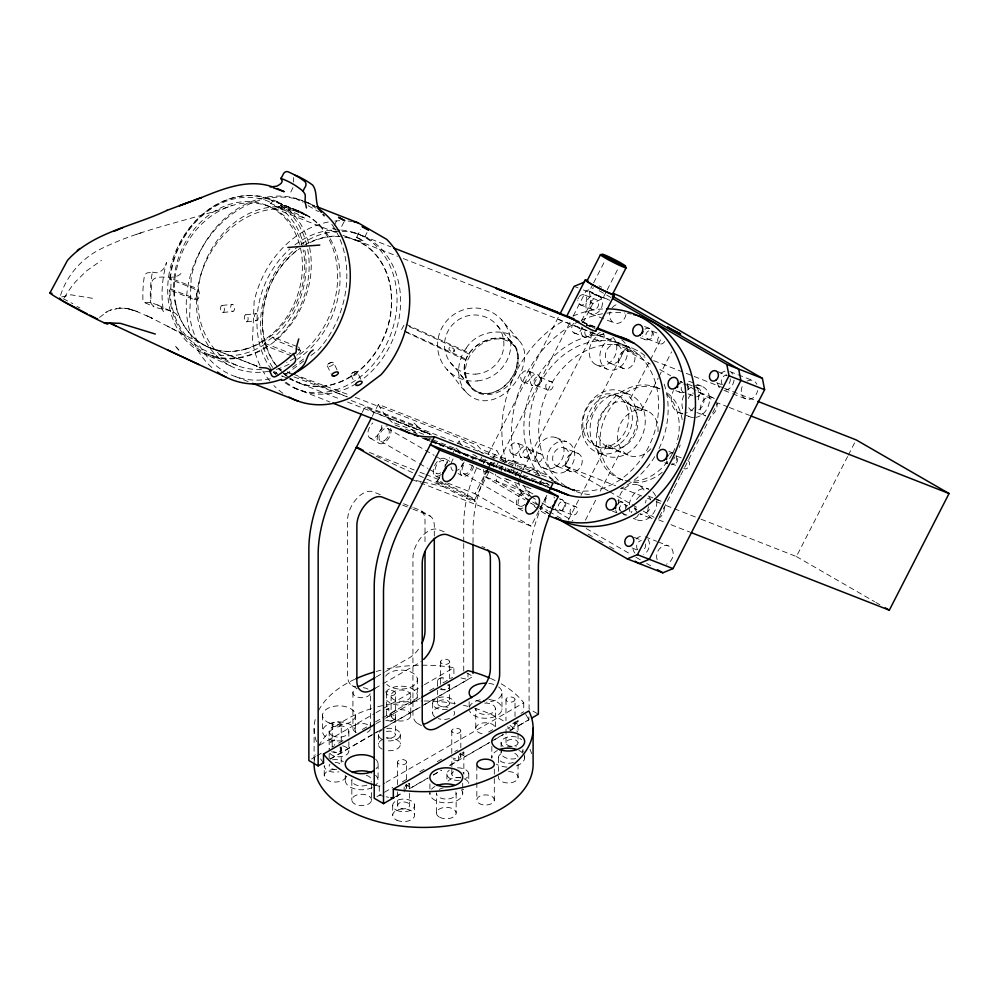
<?xml version="1.0" encoding="UTF-8"?>
<svg xmlns="http://www.w3.org/2000/svg" width="999" height="999" viewBox="0 0 999 999"><rect width="100%" height="100%" fill="white"/><g stroke="black" fill="none" stroke-linecap="round" stroke-linejoin="round"><path stroke-width="0.75" stroke-dasharray="5 3.75" d="M329.171 758.703L329.183 750.062M437.574 703.308L437.587 690.346M397.614 805.419L397.652 791.845M451.823 774.125L451.835 768.094M451.835 766.583L451.86 757.529M506.018 742.831L506.068 726.236M293.406 177.535L293.569 182.055M170.779 289.048L171.216 278.396L169.705 279.146L194.018 288.674C197.29 290.597 198.164 299.026 193.581 299.325L169.268 289.797L170.779 289.048L196.279 299.038A5.47 2.935 83.9 0 0 199.475 294.867A5.47 2.935 83.9 0 0 196.728 288.374L171.216 278.396M628.184 455.119L618.381 451.261L609.265 445.279L606.805 444.842L610.227 448.076L620.441 451.848L599.475 492.732M627.31 403.097A24.088 19.593 -68.6 0 1 628.259 443.294A24.088 19.593 -68.6 0 1 597.414 429.083A24.088 19.593 -68.6 0 1 627.31 403.097L639.098 410.139L641.558 410.577L638.136 407.355L627.934 403.571L649.6 361.313M514.672 346.178C494.118 325.012 456.531 354.495 467.407 380.494C474.825 403.446 506.043 395.517 513.898 377.11A16.259 6.394 -61.1 0 0 516.233 372.527C534.24 311.451 437.912 341.446 471.428 387.637M292.957 187.575L289.785 194.156M60.552 295.329C66.883 275.499 81.369 258.866 99.875 249.425C141.608 228.446 188.436 221.029 232.23 205.532M482.255 453.196C480.581 452.122 453.671 432.667 460.689 444.343M515.047 371.603C518.831 363.211 519.68 352.397 513.573 344.88M452.822 453.084L456.043 446.765M582.954 322.864L592.857 303.496L602.921 298.202L606.455 291.321M606.805 444.842L581.006 495.317M641.558 410.577L658.254 377.922M658.94 376.561L671.578 351.873M270.442 203.384L273.089 200.999L297.402 210.527C300.512 211.825 310.289 214.997 303.684 217.844L278.184 207.854L270.442 203.384L296.84 213.749L304.658 218.132M278.184 207.854L280.831 205.469L306.169 215.21M334.278 225.374L337.025 220.03M343.981 221.953L339.185 231.318L335.077 231.581L332.917 228.122L335.639 229.758M367.02 232.58L362.912 240.609L358.803 240.871L356.643 237.337L360.751 229.32M362.187 412.45L364.997 406.943L483.641 453.396M372.227 416.346L378.359 404.383L496.99 450.836A83.342 67.782 -68.6 0 0 504.507 462.287M437.562 481.031L441.071 474.175M445.279 465.946L449.488 457.717M457.817 443.306L459.003 440.996M483.279 463.873L485.414 459.715M488.249 454.158L559.24 315.472M447.527 483.004L475.012 493.768L488.336 467.744M489.035 466.383L491.133 462.275A109.503 63.224 -60 0 0 487.812 469.105M492.932 458.766L496.99 450.836M472.802 454.557C478.059 455.606 490.084 470.966 493.244 461.526M474.6 499.9L488.636 472.477M495.854 467.132L570.404 321.503M573.239 315.959L586.013 290.996L593.643 287.849M581.63 320.654L590.921 302.51L589.385 291.159L592.907 284.265M593.618 282.892L604.907 260.839M607.155 289.935L618.443 267.894M519.58 476.423L522.415 470.879M523.126 469.48L593.418 332.192M421.378 481.693L412.437 479.682L531.068 526.136L547.202 494.642A109.503 63.224 -60 0 0 529.083 562.574L529.083 708.853L538.374 714.223M608.154 490.846L565.059 465.959L624.787 349.288L645.029 357.217M568.344 520.042L580.307 496.69M650.299 359.94L662.262 336.576M585.402 520.217L596.653 498.239M673.626 489.048L657.979 519.605L665.209 522.44M674.337 487.662L680.019 476.548M680.731 475.162L699.937 437.662M700.649 436.263L717.707 402.934L727.834 406.893M700.973 519.18L796.403 556.543L847.602 456.543M848.313 455.144L854.707 442.644M401.536 329.583L404.782 323.738M64.261 297.914L67.707 292.232A59.903 34.59 -60 0 1 75.387 281.943L86.376 271.004L101.473 260.364M512.974 375.649C508.091 383.903 500.324 390.909 490.821 393.131C470.816 397.827 461.913 372.964 450.174 362.35M466.246 348.176C481.868 322.19 532.991 327.585 523.563 364.385C520.841 376.361 513.474 387.175 503.496 394.305C496.915 398.913 488.698 401.773 480.619 400.449C464.46 397.54 457.942 379.545 446.978 369.468M429.695 690.596L437.599 686.026L437.599 680.669L440.347 678.383L443.094 677.497L443.094 682.854L452.547 677.397M404.145 791.895L404.145 786.525L404.957 785.726M450.449 765.159L458.341 760.601L458.341 755.232L459.165 754.432M509.915 730.831L512.549 729.307L512.549 723.938L513.374 723.139M99.475 317.407L108.466 310.889L119.793 308.017L115.847 308.491M303.484 359.066L292.12 367.719M337.075 369.917L333.766 363.049A3.546 1.648 -25.8 0 1 329.171 366.521A3.546 1.648 -25.8 0 1 328.584 363.661L331.843 362.3M360.801 379.208L357.492 372.34A3.546 1.648 -25.8 0 1 352.897 375.811A3.546 1.648 -25.8 0 1 352.31 372.952L355.569 371.591M298.551 354.021L300.537 351.423L299.3 348.064M291.421 355.819L267.108 346.291L264.673 343.256L272.864 337.075L296.953 346.503M303.708 361.026L288.024 372.877A94.181 76.598 -68.6 0 1 282.218 375.337M310.951 355.544L318.194 350.075A94.181 76.598 -68.6 0 0 331.543 223.876M405.656 785.114L406.893 784.24M459.865 753.82L461.101 752.946M514.073 722.527L518.044 720.766L518.069 742.831A6.019 3.472 0 0 1 509.04 745.841A6.019 3.472 0 0 1 509.04 739.822A6.019 3.472 0 0 1 518.069 742.831M105.37 312.6L106.831 311.738M376.336 676.872L384.303 672.265M385.626 671.503L409.528 657.704A21.903 12.65 -60 0 0 420.479 646.153M375.012 688.361L381.643 684.527M382.979 683.766L418.818 663.074A21.903 12.65 -60 0 0 421.241 661.45M319.717 745.142L374.737 713.386M376.074 712.612L423.039 685.489M424.375 684.715L453.896 667.682L453.896 676.623M311.551 758.978L315.597 756.643M316.945 755.868L322.427 752.522M338.636 743.169L343.906 740.122M362.325 729.482L370.229 724.924M375.487 721.89L382.08 718.081M382.929 717.769L420.629 696.003M376.161 723.638L384.265 718.968M385.614 718.181L420.729 697.914M330.269 758.903L372.015 734.802M373.364 734.015L381.443 729.357M382.792 728.583L420.504 706.805M421.853 706.031L473.026 676.485L465.059 671.89M330.257 759.09L374.812 733.366M376.161 732.579L384.265 727.909M385.614 727.122L423.426 705.294M424.775 704.52L467.982 679.57L467.982 673.613M375.262 785.164A109.503 63.224 0 0 0 379.258 786.238L384.652 783.116M386.001 782.342L523.738 702.821A109.503 63.224 0 0 0 499.75 682.991M376.91 796.715L392.757 787.387M402.21 781.93L407.604 778.808M419.767 771.79L425.162 768.668M437.312 761.65L442.719 758.541M454.87 751.523L457.704 750.062M488.623 732.03L492.682 729.695M521.041 713.323L523.738 711.763M395.629 796.628L402.36 792.744M409.091 788.86L427.947 777.971M433.329 774.862L441.421 770.192M449.5 765.534L489.897 742.207M491.246 741.433L503.359 734.427M510.089 730.544L528.946 719.655M396.041 796.578L402.797 792.669M405.819 785.189A6.019 3.472 0 0 1 409.64 788.723L428.072 778.084M433.341 775.037L441.233 770.479M488.861 742.981L463.848 757.429L463.861 774.125M494.118 739.947L503.334 734.627M528.858 716.907L528.858 719.892L518.044 726.136A6.019 3.472 0 0 0 514.223 722.602M296.753 355.095L297.702 354.595M180.944 273.601C172.952 281.618 158.204 272.852 152.285 280.519A116.071 94.655 -65 0 0 150.949 303.246C156.356 312.013 172.253 306.568 178.409 316.683M627.934 403.571L629.133 403.783M620.441 451.848L619.23 451.648M386.138 709.677L388.886 708.791L388.886 714.148A6.019 3.472 0 0 1 395.192 718.543A6.019 3.472 0 0 1 385.864 720.429M110.165 310.14L111.95 309.49M436.088 481.406L437.712 480.831M136.301 234.39L144.455 231.805M462.325 752.397L463.848 752.06L463.848 757.429A6.019 3.472 0 0 0 460.027 753.895M408.129 783.691L409.64 783.353L409.64 788.723M334.69 740.084L329.183 743.256A6.019 3.472 0 0 1 334.69 740.084L334.69 745.441M222.115 305.444L232.23 304.358M222.839 312.512A3.546 1.898 83.9 0 0 223.938 307.068A3.546 1.898 83.9 0 0 220.654 307.355A3.546 1.898 83.9 0 0 222.839 312.512L232.954 311.413A3.546 1.898 83.9 0 0 234.053 305.981A3.546 1.898 83.9 0 0 230.769 306.268A3.546 1.898 83.9 0 0 232.954 311.413M245.841 314.735L255.956 313.649M246.566 321.803A3.546 1.898 83.9 0 0 247.665 316.358A3.546 1.898 83.9 0 0 244.393 316.646A3.546 1.898 83.9 0 0 246.566 321.803L256.681 320.704A3.546 1.898 83.9 0 0 257.779 315.272A3.546 1.898 83.9 0 0 254.495 315.559A3.546 1.898 83.9 0 0 256.681 320.704M194.156 299.45L197.053 299.151M61.751 296.928L71.004 294.817L93.744 298.514M580.032 328.509L578.146 327.51L579.22 328.159M449.962 347.402C446.166 348.963 453.509 354.195 454.757 351.036C453.983 347.602 450.249 346.566 449.1 349.375M120.692 308.017L119.143 308.092L127.472 308.604L123.551 308.117M152.385 272.165L156.781 272.814L159.628 272.04A17.52 14.286 -65 0 0 163.911 268.456L166.583 262.575C162.025 278.621 160.639 295.679 163.661 312.15L161.601 307.767A17.52 14.286 -65 0 0 157.68 305.007L150.599 302.51A17.52 14.286 -65 0 0 146.666 302.772A4.258 3.472 -65 0 1 142.907 299.5A116.071 94.643 -65.1 0 1 144.243 276.785A4.258 3.472 -65.1 0 1 148.426 272.702A17.52 14.286 -65 0 0 152.385 272.165A107.318 87.512 -65 0 0 150.599 302.51M332.917 228.047L335.639 229.183M356.643 237.337L362.912 240.609L356.643 237.412M589.385 291.159L602.921 298.202L589.385 291.321M454.582 350.025L453.484 350.761L453.583 351.96M422.864 482.03L443.731 486.725L416.958 474.65M132.942 310.102L126.861 308.466L137.787 311.788L133.379 310.19L135.352 310.914M280.544 370.666L278.659 368.731L281.543 369.792M287.325 371.928L291.658 373.539M293.094 374.076L349.438 395.042M282.43 372.602L288.187 374.75M293.956 376.91L347.24 396.853L295.804 375.761M207.842 346.94L257.205 366.246L212.712 348.826M208.566 354.345L239.785 366.508M598.214 295.542A9.853 8.017 -68.6 0 1 598.364 312.038A9.853 8.017 -68.6 0 1 585.864 305.956A9.853 8.017 -68.6 0 1 598.214 295.542L609.64 300.012M574.15 286.351L578.109 287.899M583.379 289.96L609.74 300.287M584.727 295.08L596.59 299.725A5.382 4.383 -68.6 0 1 596.216 308.803A5.382 4.383 -68.6 0 1 589.622 304.995A5.382 4.383 -68.6 0 1 596.59 299.725M644.542 326.548L649.962 328.671M651.648 330.931A4.533 3.684 -68.6 0 1 651.336 338.561A4.533 3.684 -68.6 0 1 645.791 335.352A4.533 3.684 -68.6 0 1 651.648 330.931L659.565 334.028M579.832 304.645L591.695 309.29M590.946 313.823L613.811 322.777M270.342 378.771A94.181 76.598 -68.6 0 1 189.648 316.109L191.259 276.785A94.181 76.598 -68.6 0 1 295.192 198.189L315.222 206.031M647.539 338.973L659.402 343.619M729.857 371.541L752.709 380.482M640.421 337.774L644.48 339.36M717.682 371.603L726.91 375.212M354.932 232.854L390.871 246.853M582.355 321.84L595.416 326.948M581.53 321.815L596.041 327.497M586.276 324.563L594.979 327.959M586.238 324.85L588.948 325.911M356.106 240.085L397.54 256.306M403.259 258.554L632.529 348.314M265.796 205.057L337.287 233.092M716.745 382.704L723.338 385.289M617.744 345.142A9.853 8.017 -68.6 0 1 617.894 361.638A9.853 8.017 -68.6 0 1 605.394 355.557A9.853 8.017 -68.6 0 1 617.744 345.142L630.794 350.249A9.853 8.017 -68.6 0 1 630.943 366.745A9.853 8.017 -68.6 0 1 618.443 360.664A9.853 8.017 -68.6 0 1 630.794 350.249M653.708 360.614L692.744 375.899M694.193 376.461L723.114 387.787M724.55 388.349L756.368 400.811M586.525 336.213L598.389 340.859M724.013 390.384L731.156 393.181M732.592 393.743L745.441 398.776A9.853 8.017 -68.6 0 0 757.592 390.584M573.988 332.892L583.478 336.613A6.019 4.895 -68.6 0 0 591.033 332.255M701.598 386.151L690.921 381.968A16.421 13.362 -68.6 0 0 688.586 381.381M692.282 385.876L687.012 383.803A4.533 3.684 -68.6 0 1 688.149 389.672M693.593 386.388L698.875 388.449M699.824 392.532L712.874 397.639M729.282 407.467L749.525 415.384M610.476 363.424L623.526 368.531M688.161 393.906L694.755 396.491M675.774 390.659L679.844 392.245M656.455 387.437L660.014 388.836A49.276 40.085 -68.6 0 0 604.395 419.018A49.276 40.085 -68.6 0 0 622.752 480.069L619.193 478.671M596.066 364.797L606.743 368.981M696.902 412.525L705.606 415.921A9.853 8.017 -68.6 0 1 701.835 402.585A9.853 8.017 -68.6 0 1 714.422 398.688M678.146 412.187L688.823 416.371M621.99 391.583A32.855 26.723 -68.6 0 1 624.3 446.203A32.855 26.723 -68.6 0 1 581.768 427.934A32.855 26.723 -68.6 0 1 621.99 391.583L630.294 394.83A32.855 26.723 -68.6 0 1 632.604 449.45A32.855 26.723 -68.6 0 1 590.072 431.181A32.855 26.723 -68.6 0 1 630.294 394.83M614.685 394.63L618.244 396.029M528.533 371.178A6.019 4.895 -68.6 0 1 528.109 381.331A6.019 4.895 -68.6 0 1 520.729 377.073A6.019 4.895 -68.6 0 1 528.533 371.178L538.024 374.887A6.019 4.895 -68.6 0 1 537.599 385.04A6.019 4.895 -68.6 0 1 530.219 380.781A6.019 4.895 -68.6 0 1 538.024 374.887M539.71 377.147A4.533 3.684 -68.6 0 1 539.398 384.777A4.533 3.684 -68.6 0 1 533.853 381.581A4.533 3.684 -68.6 0 1 539.71 377.147L551.573 381.793A4.533 3.684 -68.6 0 1 551.261 389.423A4.533 3.684 -68.6 0 1 545.716 386.226A4.533 3.684 -68.6 0 1 551.573 381.793M535.601 385.189L547.464 389.835M523.051 381.868L532.542 385.589M668.88 451.448L672.951 453.047M681.268 457.892L675.998 455.831A4.533 3.684 -68.6 0 1 677.135 461.7A4.533 3.684 -68.6 0 1 671.877 463.873L677.147 465.934M664.76 462.674L667.469 463.736M595.441 445.854L599 447.252M598.326 452.847L606.63 456.093M556.081 437.637L566.758 441.82M564.984 448.201A9.853 8.017 -68.6 0 1 565.134 464.697A9.853 8.017 -68.6 0 1 552.634 458.628A9.853 8.017 -68.6 0 1 564.984 448.201L578.034 453.321A9.853 8.017 -68.6 0 1 578.184 469.805A9.853 8.017 -68.6 0 1 565.684 463.736A9.853 8.017 -68.6 0 1 578.034 453.321M272.864 337.075L275.287 340.11L300.437 350.324M638.161 485.027L648.838 489.21A16.421 13.362 -68.6 0 0 629.195 506.293M264.673 343.256L290.185 353.246A5.47 2.547 -25.8 0 0 291.096 353.446M517.519 443.206A6.019 4.895 -68.6 0 1 517.095 453.359A6.019 4.895 -68.6 0 1 509.715 449.088A6.019 4.895 -68.6 0 1 517.519 443.206L527.01 446.915A6.019 4.895 -68.6 0 1 526.585 457.067A6.019 4.895 -68.6 0 1 519.205 452.809A6.019 4.895 -68.6 0 1 527.01 446.915M528.696 449.175A4.533 3.684 -68.6 0 1 528.384 456.805A4.533 3.684 -68.6 0 1 522.839 453.608A4.533 3.684 -68.6 0 1 528.696 449.175L540.559 453.821A4.533 3.684 -68.6 0 1 540.247 461.451A4.533 3.684 -68.6 0 1 534.702 458.254A4.533 3.684 -68.6 0 1 540.559 453.821M652.859 497.864L647.065 495.591A9.853 8.017 -68.6 0 1 650.749 499.95M654.308 498.439L660.114 500.699M565.059 465.959L615.671 485.776M621.453 488.036L641.695 495.966M647.477 498.239L650.374 499.363M656.156 501.635L660.489 503.334M666.271 505.594L699.525 518.618M557.717 466.496L570.766 471.603M524.587 457.217L536.451 461.863M512.037 453.896L521.528 457.617M543.306 467.869L553.983 472.052M135.777 311.064L152.41 318.356L145.891 315.247L148.264 316.383M355.244 397.315L477.097 445.03L480.706 449.1L547.44 475.237L560.089 484.865L574.875 490.147L554.557 482.205M617.944 500.437L623.376 502.559M513.598 460.839L536.463 469.78M625.062 504.807L627.697 505.844M634.29 508.429L636.925 509.453A4.533 3.684 -68.6 0 0 631.243 512.737M670.991 524.7L689.797 532.067M351.161 400.499L417.894 426.635A76.985 62.612 -68.6 0 0 431.356 434.865M484.627 452.759L551.361 478.896M490.309 456.543L497.564 459.39M500.112 460.377L513.523 465.634M519.33 467.907L529.482 471.89M535.277 474.163L542.532 476.998M551.236 480.407L555.594 482.105M430.906 434.303L374.3 412.312L364.997 406.943M554.283 482.592L560.089 484.865M300.337 383.554L340.334 399.225M347.477 402.023L429.907 434.303M553.808 482.654L576.76 491.795M378.359 404.383A83.342 67.782 -68.6 0 0 387.624 417.869L429.582 434.303M387.624 417.869L391.346 421.678L424.625 434.715M622.265 513.374L628.858 515.946M482.492 459.09L549.225 485.214L545.029 481.555M399.687 426.798L395.354 425.099L391.346 421.678M405.482 429.071L417.045 433.603M428.621 438.136L431.518 439.26M432.967 439.835L454.67 448.326M633.391 518.394L636.063 519.43M612.474 511.126L616.545 512.724M425.649 438.311L429.995 440.01M431.443 440.584L547.914 486.151M424.5 438.086L433.179 441.483M434.627 442.058L537.35 482.28M422.914 438.074L473.002 457.804M491.72 465.034L548.301 487.212M293.993 387.837L329.87 401.96M422.714 438.324L548.926 487.737M559.652 498.738L562.362 499.8M506.331 479.12L529.195 488.061M564.048 502.06A4.533 3.684 -68.6 0 1 563.736 509.69A4.533 3.684 -68.6 0 1 558.191 506.481A4.533 3.684 -68.6 0 1 564.048 502.06L575.911 506.705A4.533 3.684 -68.6 0 1 575.599 514.335A4.533 3.684 -68.6 0 1 570.054 511.126A4.533 3.684 -68.6 0 1 575.911 506.705M645.242 536.838L656.668 541.308M658.091 541.87L668.094 545.779M235.389 376.573L249.688 382.167M483.404 469.518L484.777 476.61L520.379 490.546L529.782 495.979M634.39 537.412L642.295 540.509M559.939 510.089L571.803 514.735M547.39 506.78L550.099 507.842M551.46 508.366L556.88 510.489M632.13 548.001L637.399 550.062M369.393 452.41L414.248 469.98M420.03 472.24L424.375 473.938M425.824 474.513L440.284 480.169M380.282 494.63L373.014 491.795A21.903 12.65 -60 0 0 356.518 498.813A21.903 12.65 -60 0 0 347.577 520.179L347.577 675.586A21.903 12.65 -60 0 0 356.031 686.638M403.509 503.733L412.225 507.142M413.673 507.704L419.48 509.989A21.903 12.65 -60 0 1 425.012 520.491L425.012 545.367M402.634 505.119L411.351 508.528M412.799 509.09L428.771 515.347A21.903 12.65 -60 0 1 434.303 525.849L434.303 536.738M444.18 531.793L438.374 529.52A21.903 12.65 -60 0 0 421.878 536.538A21.903 12.65 -60 0 0 412.937 557.917L412.937 713.323A21.903 12.65 -60 0 0 419.318 724.1M481.93 546.578L484.84 547.714M268.182 198.951L300.649 211.726M342.969 235.314L357.18 240.896M252.335 364.36L258.017 366.596M273.651 372.739L276.486 373.863M282.18 376.086L287.862 378.321M289.285 378.883L299.225 382.792M490.172 464.722L496.703 467.295M636.8 406.78L647.477 410.989M608.016 447.227L611.563 448.638M507.217 470.267L548.613 487.062M278.659 368.731L281.518 369.905M287.237 372.24L290.085 373.414M582.654 321.965L594.542 328.359M376.099 456.218L415.547 474.013M406.193 324.375L469.717 353.171M409.153 326.573L470.591 354.707M404.37 330.881L466.645 359.428M274.038 371.503L276.723 372.752M201.96 352.672L230.607 365.996M277.01 201.686L305.919 215.135M307.492 202.535L310.314 203.858M406.031 332.18L467.569 361.026M157.68 305.007L170.966 311.238M145.08 302.722L153.946 306.868M207.005 346.553L149.962 317.195M579.158 327.947L580.057 328.484M304.658 201.211L316.059 208.167M184.378 335.177L167.457 326.136L170.292 327.66M625.436 345.679L630.057 348.189L558.703 319.543M463.224 453.733L470.704 458.029M528.571 491.471L536.063 495.754M445.529 458.953L453.009 463.236M458.091 473.464L461.838 475.611M518.456 508.341L523.439 511.201M370.055 438.086L378.783 443.094M435.402 475.824L441.645 479.395M599.113 290.684L611.213 297.677M624.787 349.288L650.374 364.061M659.802 369.505L670.579 375.724M680.007 381.168L682.692 382.717M684.04 383.491L713.673 400.599M295.217 198.202L303.009 202.697M308.192 205.694L318.581 211.688M796.403 556.543L874.512 601.648M875.861 602.422L879.894 604.757M609.502 491.62L637.787 507.942M643.169 511.051L653.945 517.282M489.173 471.678L526.548 493.256M531.131 496.753L536.5 499.862M541.883 502.972L572.789 520.816M586.238 528.571L630.594 554.183M635.963 557.292L641.346 560.389M646.728 563.498L650.749 565.821M536.975 504.545L496.64 481.256L495.267 474.163M538.311 505.319L547.727 510.751M549.063 511.525L555.794 515.409M557.13 516.183L561.163 518.506M588.049 534.028L593.418 537.137M598.801 540.234L604.183 543.344M609.552 546.441L614.934 549.55M484.777 476.61L525.112 499.9M530.481 502.997L535.864 506.106M537.2 506.88L547.952 513.086M387.437 428.371L434.153 455.344M435.489 456.118L443.494 460.739M463.861 473.813L519.93 506.181M475.012 493.768L531.068 526.136M380.819 441.296L418.194 462.874M419.53 463.648L427.535 468.269M428.871 469.043L436.875 473.663M421.091 510.864L430.382 516.233M352.11 685.614L356.094 687.911M417.47 723.351L421.453 725.649M461.588 445.104L462.637 445.904M413.986 422.989L417.894 426.635M470.029 385.964C482.105 401.323 505.182 390.934 512.674 376.161A16.571 6.706 -61.1 0 0 515.284 371.066C532.692 310.701 438.436 343.156 471.141 387.262M178.833 350.05L174.95 345.567A96.466 78.646 -65.1 0 0 178.833 350.037M518.843 340.259L501.448 319.68M497.027 325.262L513.973 345.367M460.402 374.475L469.53 385.314M507.255 337.387L512.712 343.893M466.558 392.707C458.653 383.928 456.843 370.916 460.352 359.865A34.615 29.808 -55.9 0 1 466.208 348.151M491.483 464.972C480.107 458.866 465.159 458.129 456.156 448.039M350.974 375.062L354.283 381.93M327.247 365.771L331.218 374.001M474.5 499.587L475.087 501.336M281.88 375.686L282.143 376.76M175.874 304.608L177.023 309.29A77.11 62.875 -65.1 0 0 184.478 326.311A76.024 61.988 -65.1 0 0 189.81 333.504A76.723 62.562 -65 0 0 203.184 344.568M518.431 480.619L520.379 490.546M449.575 685.926L449.625 703.308A6.019 3.472 0 0 1 440.584 706.318A6.019 3.472 0 0 1 440.584 700.299A6.019 3.472 0 0 1 449.625 703.308M395.379 717.22L395.417 734.602A6.019 3.472 0 0 1 386.376 737.612M341.171 748.513L341.208 765.896M409.652 793.268L409.665 805.419A6.019 3.472 0 0 1 400.624 808.428A6.019 3.472 0 0 1 400.624 802.409A6.019 3.472 0 0 1 409.665 805.419M524.65 755.044L524.65 757.979M523.738 702.821L523.738 710.277M522.964 749.337L522.964 752.147A10.952 6.319 0 0 0 522.514 750.811M518.056 764.173L518.056 777.784A9.853 5.694 0 0 1 506.805 782.916A9.853 5.694 0 0 1 498.588 776.136M515.022 699.55A4.533 2.61 0 0 1 508.241 701.822A4.533 2.61 0 0 1 508.241 697.29A4.533 2.61 0 0 1 515.022 699.55L515.022 716.483M515.022 722.127L515.022 724.949M505.969 699.55L505.969 720.716M501.96 693.306L501.96 709.402A16.421 9.478 0 0 1 486.675 718.231A16.421 9.478 0 0 1 469.468 710.664M501.098 742.657L501.098 746.877M501.098 748.276L501.098 752.497M498.389 757.779L498.389 771.403M484.702 703.096A9.853 5.694 0 0 1 495.417 708.603L495.417 728.271A9.853 5.694 0 0 0 485.464 722.739A9.853 5.694 0 0 0 475.711 728.383A9.853 5.694 0 0 0 485.277 734.128M494.305 769.168L494.305 776.947M494.305 778.496L494.305 800.274A8.766 5.057 0 0 1 480.731 804.183A8.766 5.057 0 0 1 481.655 795.441A8.766 5.057 0 0 1 494.305 800.274M491.833 746.415L491.833 758.116A16.421 9.478 0 0 1 497.34 750.524M476.823 765.446L476.823 780.993M476.823 782.554L476.823 799.662M475.749 727.934L475.749 708.266A9.853 5.694 0 0 0 485.277 714.447A9.853 5.694 0 0 0 495.417 708.603M473.026 542.657L473.026 530.207A109.503 63.224 -60 0 1 487.175 470.492M469.143 701.66L469.143 708.978M468.756 773.613L468.756 783.441M463.723 541.957L463.723 524.837A109.503 63.224 -60 0 1 477.272 466.508M463.723 543.518L463.723 671.116M462.712 783.216L462.712 793.456M460.826 730.843A4.533 2.61 0 0 1 454.033 733.116A4.533 2.61 0 0 1 454.033 728.583A4.533 2.61 0 0 1 460.826 730.843L460.826 747.776M460.826 753.421L460.826 756.243M456.143 793.218L456.143 812.886M451.773 730.843L451.773 753.421M449.675 661.825A4.533 2.61 0 0 1 442.882 664.085A4.533 2.61 0 0 1 442.882 659.552A4.533 2.61 0 0 1 449.675 661.825L449.675 678.746M449.675 684.39L449.675 687.212M446.903 773.95L446.903 782.379M440.621 661.825L440.621 684.39M436.476 812.562L436.476 792.894A9.853 5.694 0 0 0 447.152 799.05A9.853 5.694 0 0 0 455.806 791.907M432.654 703.134L432.654 712.974M429.92 783.928L429.92 794.168M417.32 678.796L417.32 694.892M414.56 804.907L414.56 814.734M410.764 696.166A9.853 5.694 0 0 1 395.292 700.336A9.853 5.694 0 0 1 396.778 690.521A9.853 5.694 0 0 1 410.764 696.166L410.764 715.833A9.853 5.694 0 0 1 395.292 720.004A9.853 5.694 0 0 1 396.778 710.189A9.853 5.694 0 0 1 410.764 715.833M406.618 762.137A4.533 2.61 0 0 1 399.825 764.41A4.533 2.61 0 0 1 399.825 759.877A4.533 2.61 0 0 1 406.618 762.137L406.618 779.07M406.618 784.715L406.618 787.537M400.312 734.09L400.312 743.93M397.565 762.137L397.565 784.715M395.467 693.119A4.533 2.61 0 0 1 388.673 695.379A4.533 2.61 0 0 1 388.673 690.858A4.533 2.61 0 0 1 395.467 693.119L395.467 718.506A4.533 2.61 0 0 1 388.673 720.779A4.533 2.61 0 0 1 388.673 716.246A4.533 2.61 0 0 1 395.467 718.506M392.694 805.244L392.694 815.084M391.096 695.841L391.096 715.509M386.413 693.119L386.413 718.506M379.258 786.238L379.258 795.179A109.515 63.224 0 0 0 383.866 796.29M378.446 734.427L378.446 744.267M378.097 763.985L378.097 780.082M371.491 783.815L371.491 800.461A9.853 5.694 0 0 1 356.019 804.62A9.853 5.694 0 0 1 357.505 794.804A9.853 5.694 0 0 1 371.491 800.461M370.417 727.185L370.417 692.969A8.766 5.057 0 0 1 357.142 697.002A8.766 5.057 0 0 1 357.142 688.336M355.394 714.847L355.394 730.943M352.922 692.369L352.922 728.134M351.823 780.456L351.823 800.124M348.851 731.268L348.851 740.346M348.851 741.87L348.851 750.948M345.279 775.261L345.279 779.657M341.258 724.412A4.533 2.61 0 0 1 334.478 726.673A4.533 2.61 0 0 1 334.478 722.152A4.533 2.61 0 0 1 341.258 724.412L341.258 739.934M341.258 746.977L341.258 749.799M332.205 724.412L332.205 746.977M329.183 730.943L329.183 749.1M324.238 775.561L324.238 765.721A10.952 6.319 0 0 0 338.961 771.827M322.577 714.984L322.577 731.081M314.111 728.758L314.111 762.125M304.895 201.486A96.366 78.584 -65.1 0 1 315.497 206.731M211.813 367.52A96.366 78.584 -65.1 0 1 200.637 250.274A96.366 78.584 -65.1 0 1 303.509 200.961M309.615 247.527A84.316 68.756 -65 0 1 218.157 358.079A84.316 68.756 -65 0 1 190.459 226.86A84.316 68.756 -65 0 1 309.29 246.004M269.093 371.191A84.316 68.756 -65 0 1 200.1 277.31A84.316 68.756 -65 0 1 311.638 218.531A84.316 68.756 -65 0 1 308.291 350.537M307.33 351.423A84.316 68.756 -65 0 1 297.165 359.39M289.036 364.21A84.316 68.756 -65 0 1 274.875 369.83M245.979 349.076A76.598 62.462 -65.1 0 0 288.836 316.483L291.608 312.075A77.11 62.875 -65 0 0 300.299 292.907A76.024 61.988 -65.1 0 0 302.959 282.779A76.723 62.562 -65 0 0 304.683 267.445A76.061 62.013 -65.1 0 0 304.358 258.167A77.01 62.8 -65 0 0 303.134 249.912M175.936 304.645A76.598 62.462 -65.1 0 1 183.466 249.638A76.861 62.675 -65 0 1 194.605 231.868A76.124 62.075 -65 0 1 201.536 224.213A76.823 62.637 -65 0 1 217.395 212.025A75.936 61.913 -65.1 0 1 224.713 208.304A76.598 62.462 -65.1 0 1 281.88 213.886A77.048 62.825 -65.1 0 1 294.355 227.809A75.936 61.913 -65.1 0 1 299.675 238.262A77.01 62.8 -65 0 1 302.185 245.916M245.929 349.063A76.861 62.675 -65 0 1 228.009 351.448A76.124 62.075 -65 0 1 219.305 350.524A76.861 62.675 -65 0 1 203.122 344.568M300.524 248.314A76.661 62.35 -68.6 0 1 221.204 350.836A76.661 62.35 -68.6 0 1 191.933 232.168A76.661 62.35 -68.6 0 1 299.812 245.429M63.187 298.713A32.855 1.374 28.3 0 1 72.865 303.708M76.985 306.418A21.816 0.912 28.3 0 1 79.833 307.942M656.443 500.087A9.853 8.017 -68.6 0 1 661.663 501.76M664.26 507.13A9.853 8.017 -68.6 0 1 658.503 518.381M648.601 506.693A9.853 8.017 -68.6 0 0 652.846 518.993L639.797 513.886A9.853 8.017 -68.6 0 0 650.811 506.456M716.558 401.998A9.853 8.017 -68.6 0 1 713.024 414.135M667.307 393.032A49.276 40.085 -68.6 0 1 682.267 420.117M680.132 445.03A49.276 40.085 -68.6 0 1 679.308 447.477M675.012 456.83A49.276 40.085 -68.6 0 1 673.701 459.028M662.262 472.24A49.276 40.085 -68.6 0 1 630.856 482.28M698.051 391.958A9.853 8.017 -68.6 0 1 703.995 401.173A9.853 8.017 -68.6 0 1 696.328 410.926M692.557 410.814A9.853 8.017 -68.6 0 1 688.398 407.068M688.311 398.514A9.853 8.017 -68.6 0 1 692.394 393.331M657.142 559.715A9.853 8.017 -68.6 0 1 662.437 546.391A9.853 8.017 -68.6 0 1 672.939 551.485A9.853 8.017 -68.6 0 1 666.42 564.223M636.7 511.788A9.853 8.017 -68.6 0 1 634.715 506.006M636.6 499.55A9.853 8.017 -68.6 0 1 643.393 494.98M747.052 381.094A9.853 8.017 -68.6 0 1 756.88 384.24M745.441 398.776A9.853 8.017 -68.6 0 1 743.768 383.866M652.859 491.833A16.421 13.362 -68.6 0 1 655.631 496.091M656.78 501.411A16.421 13.362 -68.6 0 1 649.138 517.807A16.421 13.362 -68.6 0 1 634.04 518.119M629.919 511.788A16.421 13.362 -68.6 0 1 629.333 509.115M672.077 454.308A49.276 40.085 -68.6 0 1 614.822 476.448A49.276 40.085 -68.6 0 1 603.184 412.562A49.276 40.085 -68.6 0 1 660.227 389.298M666.982 394.443A49.276 40.085 -68.6 0 1 676.56 443.631M674.824 448.489A49.276 40.085 -68.6 0 1 672.677 453.171M694.355 385.914A16.421 13.362 -68.6 0 1 709.54 398.351A16.421 13.362 -68.6 0 1 695.928 417.37M693.456 417.545A16.421 13.362 -68.6 0 1 686.8 415.047M682.679 408.716A16.421 13.362 -68.6 0 1 684.14 394.792M687.499 390.097A16.421 13.362 -68.6 0 1 691.92 386.85M648.039 539.36A9.853 8.017 -68.6 0 1 643.631 554.507M634.877 553.034A9.853 8.017 -68.6 0 1 633.129 549.413M636.151 539.035A9.853 8.017 -68.6 0 1 643.468 536.263M731.405 372.59A9.853 8.017 -68.6 0 1 732.654 374.063M734.028 380.182A9.853 8.017 -68.6 0 1 724.437 390.134M719.492 387.737A9.853 8.017 -68.6 0 1 717.507 381.955M720.766 373.738A9.853 8.017 -68.6 0 1 728.084 370.979M621.628 512.187A16.421 13.362 -68.6 0 1 625.087 488.012A16.421 13.362 -68.6 0 1 644.954 491.908M646.028 500.099A16.421 13.362 -68.6 0 1 645.504 502.972M625.386 515.259A16.421 13.362 -68.6 0 1 623.364 513.936M696.515 386.538A16.421 13.362 -68.6 0 1 697.314 402.684M694.293 407.667A16.421 13.362 -68.6 0 1 685.252 413.186M682.779 413.361A16.421 13.362 -68.6 0 1 673.463 390.609M678.933 384.078A16.421 13.362 -68.6 0 1 681.243 382.667M650.873 448.751A24.088 19.593 -68.6 0 1 619.392 445.691A24.088 19.593 -68.6 0 1 634.765 410.502A24.088 19.593 -68.6 0 1 657.929 432.629M687.861 460.477A4.533 3.684 -68.6 0 1 688.998 466.346A4.533 3.684 -68.6 0 1 683.741 468.519M645.591 543.98A5.382 4.383 -68.6 0 1 643.244 550.099M637.824 549.85A5.382 4.383 -68.6 0 1 637.075 544.243A5.382 4.383 -68.6 0 1 641.383 540.559M730.207 378.683A5.382 4.383 -68.6 0 1 726.748 385.439M722.439 384.565A5.382 4.383 -68.6 0 1 721.977 378.309A5.382 4.383 -68.6 0 1 727.16 375.324M501.985 466.046A5.382 4.383 -68.6 0 1 499.737 469.455M493.244 466.983A5.382 4.383 -68.6 0 1 494.63 461.8M511.975 465.022A5.382 4.383 -68.6 0 1 512.887 465.759M514.048 469.318A5.382 4.383 -68.6 0 1 510.489 474.737M505.107 471.628A5.382 4.383 -68.6 0 1 505.731 467.607M504.52 463.024A9.853 8.017 -68.6 0 1 512.737 460.489A9.853 8.017 -68.6 0 1 517.757 467.257M517.345 471.703A9.853 8.017 -68.6 0 1 515.284 475.736M508.179 479.433A9.853 8.017 -68.6 0 1 504.657 478.309M501.248 471.253A9.853 8.017 -68.6 0 1 503.134 464.785M529.045 471.565A9.853 8.017 -68.6 0 1 541.296 475.487M541.346 479.882A9.853 8.017 -68.6 0 1 539.66 484.103M530.968 488.636A9.853 8.017 -68.6 0 1 527.634 487.012M525.024 479.42A9.853 8.017 -68.6 0 1 525.449 477.197M625.961 314.585A9.853 8.017 -68.6 0 1 615.584 323.339A9.853 8.017 -68.6 0 1 610.064 311.9M612.125 307.867A9.853 8.017 -68.6 0 1 617.307 304.383M664.66 341.446A4.533 3.684 -68.6 0 1 658.329 342.595A4.533 3.684 -68.6 0 1 660.651 335.439M696.99 388.062A4.533 3.684 -68.6 0 1 700.611 392.058A4.533 3.684 -68.6 0 1 696.628 396.878M693.094 394.006A4.533 3.684 -68.6 0 1 693.019 392.882M638.498 514.223A4.533 3.684 -68.6 0 1 632.817 517.494M579.245 296.503A5.382 4.383 -68.6 0 1 586.313 296.828A5.382 4.383 -68.6 0 1 583.241 304.795A5.382 4.383 -68.6 0 1 577.759 300.349M577.971 298.976A5.382 4.383 -68.6 0 1 578.471 297.665M612.862 337.2A16.421 13.362 -68.6 0 1 609.502 362.887A16.421 13.362 -68.6 0 1 589.485 355.394A16.421 13.362 -68.6 0 1 604.07 333.903M619.293 510.364A4.533 3.684 -68.6 0 1 622.202 504.682A4.533 3.684 -68.6 0 1 626.723 507.292M603.259 333.429A4.533 3.684 -68.6 0 1 602.185 340.447A4.533 3.684 -68.6 0 1 596.728 338.374A4.533 3.684 -68.6 0 1 600.624 332.43M621.653 339.847A16.421 13.362 -68.6 0 1 621.59 365.846A16.421 13.362 -68.6 0 1 600.349 360.464A16.421 13.362 -68.6 0 1 614.747 338.087M684.765 392.232A4.533 3.684 -68.6 0 1 683.791 392.182M682.891 391.845A4.533 3.684 -68.6 0 1 683.204 384.215M592.382 331.78A4.533 3.684 -68.6 0 1 586.962 336.413A4.533 3.684 -68.6 0 1 586.026 329.37M344.692 237.138A76.661 62.35 -68.6 0 1 385.152 333.866A76.661 62.35 -68.6 0 1 289.922 378.034M288.823 377.31A76.661 62.35 -68.6 0 1 283.604 373.239M281.656 371.416A76.661 62.35 -68.6 0 1 278.871 368.481M277.11 366.408A76.661 62.35 -68.6 0 1 299.9 248.451M310.04 242.545A76.661 62.35 -68.6 0 1 342.083 236.775M278.646 206.955A81.031 65.909 -68.6 0 1 303.509 244.268M304.82 250.274A81.031 65.909 -68.6 0 1 273.251 337.887M265.072 344.081A81.031 65.909 -68.6 0 1 169.917 289.136M170.354 278.484A81.031 65.909 -68.6 0 1 270.904 202.485M341.521 230.095A83.342 67.782 -68.6 0 1 390.06 336.201A83.342 67.782 -68.6 0 1 282.292 380.694M276.124 375.05A83.342 67.782 -68.6 0 1 273.314 371.865M271.541 369.618A83.342 67.782 -68.6 0 1 290.01 248.888M294.917 244.88A83.342 67.782 -68.6 0 1 338.761 229.932M280.831 205.469A83.229 67.695 -68.6 0 1 307.055 246.266M307.667 249.25A83.229 67.695 -68.6 0 1 275.287 340.11M267.095 346.291A83.229 67.695 -68.6 0 1 169.268 289.797M169.705 279.146A83.229 67.695 -68.6 0 1 273.089 200.999M342.307 231.331A83.342 67.782 -68.6 0 1 399.787 289.136A83.342 67.782 -68.6 0 1 362.649 379.195M356.231 383.591A83.342 67.782 -68.6 0 1 285.851 382.093M278.721 375.399A83.342 67.782 -68.6 0 1 275.974 372.152M272.615 367.47A83.342 67.782 -68.6 0 1 297.465 247.053M300.999 244.443A83.342 67.782 -68.6 0 1 336.713 231.406M261.538 369.343A83.229 67.695 -68.6 0 1 204.296 264.335A83.229 67.695 -68.6 0 1 317.183 223.164A83.229 67.695 -68.6 0 1 297.202 356.331M294.63 358.054A83.229 67.695 -68.6 0 1 286.651 362.55M282.854 393.219A94.181 76.611 -68.6 0 1 273.888 385.577M269.867 381.131A94.181 76.611 -68.6 0 1 262.912 371.079M260.002 365.534A94.181 76.611 -68.6 0 1 252.51 340.709L254.133 301.411A94.181 76.611 -68.6 0 1 328.796 221.915M334.777 221.054A94.181 76.611 -68.6 0 1 340.734 220.704M348.089 221.016A94.181 76.611 -68.6 0 1 352.435 221.603M328.584 363.661A3.546 1.648 -25.8 0 1 333.766 363.049M352.31 372.952A3.546 1.648 -25.8 0 1 357.492 372.34M298.364 347.065A5.47 2.547 -25.8 0 1 298.202 350.474M553.446 480.556A76.985 62.625 -68.6 0 1 570.042 350.524A76.985 62.625 -68.6 0 1 658.029 415.721A76.985 62.625 -68.6 0 1 554.507 481.356M539.348 475.274A83.342 67.782 -68.6 0 1 532.829 386.376A83.342 67.782 -68.6 0 1 602.897 334.428M440.484 444.143A83.329 67.782 -68.6 0 1 435.139 442.907M429.97 441.158A83.329 67.782 -68.6 0 1 421.416 436.9M415.759 432.954A83.329 67.782 -68.6 0 1 407.692 425.212M547.752 483.366A83.342 67.782 -68.6 0 1 509.977 468.131M472.24 465.459A7.28 4.208 -60 0 1 467.17 473.301A7.28 4.208 -60 0 1 462.1 471.316A7.28 4.208 -60 0 1 465.409 462.787M445.092 483.466A20.804 1.486 27.1 0 1 474.363 499.425A20.804 1.486 27.1 0 1 450.524 489.16A20.804 1.486 27.1 0 1 442.844 482.505M346.066 237.063A76.985 62.612 -68.6 0 1 385.389 333.953A76.985 62.612 -68.6 0 1 290.884 379.021M286.513 376.036A76.985 62.612 -68.6 0 1 283.429 373.501M275.237 364.46A76.985 62.612 -68.6 0 1 298.564 249.051M304.795 244.98A76.985 62.612 -68.6 0 1 339.498 236.226M488.224 471.328A19.93 1.424 27.1 0 1 485.452 470.666M487.699 470.541A19.93 1.424 27.1 0 1 488.199 471.053M488.536 472.165A20.804 1.486 27.1 0 1 469.455 464.298M462.699 460.726A20.804 1.486 27.1 0 1 460.077 459.265M486.938 470.841A20.804 1.486 27.1 0 1 487.974 471.615M524.999 504.295A7.28 4.208 -60 0 1 518.256 504.133A7.28 4.208 -60 0 1 522.34 494.38A7.28 4.208 -60 0 1 528.359 496.241M440.634 472.864A7.28 4.208 -60 0 1 435.064 469.642A7.28 4.208 -60 0 1 441.521 460.689A7.28 4.208 -60 0 1 444.855 467.02M473.726 466.321A9.853 5.694 -60 0 1 463.012 476.211A9.853 5.694 -60 0 1 463.012 463.299M471.953 458.741A9.853 5.694 -60 0 1 472.989 459.577M479.807 461.001A109.503 63.224 -60 0 1 481.843 456.905M390.671 428.309A9.853 5.694 -60 0 1 384.528 442.632A9.853 5.694 -60 0 1 377.347 436.9A9.853 5.694 -60 0 1 387.612 425.861M441.396 474.425A9.853 5.694 -60 0 1 433.266 472.14A9.853 5.694 -60 0 1 439.785 459.403A9.853 5.694 -60 0 1 447.152 463.186M522.827 507.992A9.853 5.694 -60 0 1 516.271 503.434A9.853 5.694 -60 0 1 523.364 491.595A9.853 5.694 -60 0 1 530.207 495.704M459.09 453.371A9.853 5.694 -60 0 1 464.66 456.218M464.11 462.013A9.853 5.694 -60 0 1 457.48 470.254M453.096 470.604A9.853 5.694 -60 0 1 450.961 466.92M451.336 463.024A9.853 5.694 -60 0 1 453.096 458.903M381.805 425.449A9.853 5.694 -60 0 1 375.512 437.087A9.853 5.694 -60 0 1 367.994 434.977A9.853 5.694 -60 0 1 372.839 422.914M447.402 684.952A4.533 2.61 0 0 1 447.902 689.285A4.533 2.61 0 0 1 440.771 687.886M513.698 723.101A4.533 2.61 0 0 1 513.698 726.797A4.533 2.61 0 0 1 507.292 726.797M459.49 754.395A4.533 2.61 0 0 1 459.49 758.091A4.533 2.61 0 0 1 453.096 758.091M339.935 747.951A4.533 2.61 0 0 1 339.935 751.648A4.533 2.61 0 0 1 333.541 751.648M405.294 785.689A4.533 2.61 0 0 1 405.294 789.385M599.075 285.914A14.398 1.024 27.1 0 1 601.51 287.163M545.529 513.873A109.503 89.073 -68.6 0 1 540.134 510.589M538.036 509.153A109.503 89.073 -68.6 0 1 531.093 503.521M529.22 501.748A109.503 89.073 -68.6 0 1 514.185 481.755M510.039 473.114A109.503 89.073 -68.6 0 1 508.503 469.23M506.306 462.562A109.503 89.073 -68.6 0 1 564.21 320.417M572.951 316.109A109.503 89.073 -68.6 0 1 602.647 308.966M589.597 494.605A76.985 62.625 -68.6 0 1 545.629 395.467A76.985 62.625 -68.6 0 1 645.991 356.556M664.21 384.14A76.985 62.625 -68.6 0 1 659.003 448.701M654.745 456.618A76.985 62.625 -68.6 0 1 620.466 488.673M549.625 514.31A109.503 89.073 -68.6 0 1 540.584 507.23M538.711 505.469A109.503 89.073 -68.6 0 1 533.404 499.762M530.944 496.678A109.503 89.073 -68.6 0 1 523.676 485.477M520.629 479.358A109.503 89.073 -68.6 0 1 518.006 472.952M515.796 466.271A109.503 89.073 -68.6 0 1 578.658 321.553M581.168 320.379A109.503 89.073 -68.6 0 1 604.345 313.474M606.942 313.124A109.503 89.073 -68.6 0 1 624.937 313.049M627.459 313.386A109.503 89.073 -68.6 0 1 631.206 314.036M553.883 496.903A6.019 4.895 -68.6 0 1 554.632 498.026M551.211 506.955A6.019 4.895 -68.6 0 1 545.179 503.471A6.019 4.895 -68.6 0 1 549.05 495.904M559.865 499.288A6.019 4.895 -68.6 0 1 563.886 507.604A6.019 4.895 -68.6 0 1 555.119 508.553M581.78 326.998A6.019 4.895 -68.6 0 1 576.923 333.341A6.019 4.895 -68.6 0 1 571.703 329.096A6.019 4.895 -68.6 0 1 575.649 322.028M586.45 325.399A6.019 4.895 -68.6 0 1 589.959 326.735M583.478 336.613A6.019 4.895 -68.6 0 1 582.804 327.497M618.319 503.096A6.019 4.895 -68.6 0 1 623.9 502.922A6.019 4.895 -68.6 0 1 625.461 508.891M616.883 512.437A6.019 4.895 -68.6 0 1 615.684 509.952M644.904 329.22A6.019 4.895 -68.6 0 1 651.91 331.044A6.019 4.895 -68.6 0 1 648.726 339.335A6.019 4.895 -68.6 0 1 642.282 336.064M676.061 455.519A6.019 4.895 -68.6 0 1 675.824 461.388A6.019 4.895 -68.6 0 1 671.328 464.785M667.819 463.449A6.019 4.895 -68.6 0 1 666.62 460.964M669.243 454.12A6.019 4.895 -68.6 0 1 673.101 453.121M687.075 383.491A6.019 4.895 -68.6 0 1 686.837 389.36M683.653 392.42A6.019 4.895 -68.6 0 1 677.634 388.936M680.257 382.093A6.019 4.895 -68.6 0 1 681.505 381.381M314.111 763.636A109.503 63.224 0 0 1 315.334 754.745M318.718 746.041A109.503 63.224 0 0 1 374.937 707.567M377.722 706.793A109.503 63.224 0 0 1 384.852 705.069M386.301 704.757A109.503 63.224 0 0 1 422.652 700.973M424.2 700.973A109.503 63.224 0 0 1 459.103 704.382M463.461 705.306A109.503 63.224 0 0 1 467.744 706.33M474.712 708.279A109.503 63.224 0 0 1 505.044 721.927M510.002 725.349A109.503 63.224 0 0 1 517.644 731.78M530.032 749.275A109.503 63.224 0 0 1 531.593 753.646M370.417 728.746A8.766 5.057 0 0 1 364.273 733.266M356.268 732.417A8.766 5.057 0 0 1 355.482 724.862A8.766 5.057 0 0 1 368.569 725.311M316.546 741.708A109.503 63.224 0 0 1 315.846 717.232M318.594 710.539A109.503 63.224 0 0 1 354.57 679.357M376.123 671.465A109.503 63.224 0 0 1 384.428 669.392M387.25 668.793A109.503 63.224 0 0 1 453.896 667.669M490.596 678.421A109.503 63.224 0 0 1 495.691 680.831M363.249 687.699A8.766 5.057 0 0 1 368.569 689.547M342.632 745.816A9.853 5.694 0 0 1 345.966 755.132A9.853 5.694 0 0 1 329.832 753.209M332.03 747.09A9.853 5.694 0 0 1 333.828 746.265M342.045 740.759A16.421 9.478 0 0 1 322.627 732.217A16.421 9.478 0 0 1 339.36 721.952A16.421 9.478 0 0 1 355.294 732.642M386.75 738.298A10.952 6.319 0 0 1 400.337 744.605A10.952 6.319 0 0 1 386.176 750.486M382.08 749.15A10.952 6.319 0 0 1 382.53 739.51M385.614 676.186A16.421 9.478 0 0 1 410.089 671.703A16.421 9.478 0 0 1 412.212 686.488A16.421 9.478 0 0 1 386.775 684.377M386.75 728.471A10.952 6.319 0 0 1 400.337 734.777A10.952 6.319 0 0 1 386.176 740.646M382.08 739.31A10.952 6.319 0 0 1 382.53 729.682M385.614 692.27A16.421 9.478 0 0 1 410.089 687.799A16.421 9.478 0 0 1 412.212 702.572A16.421 9.478 0 0 1 386.775 700.474M346.041 776.585A10.952 6.319 0 0 1 333.516 781.98A10.952 6.319 0 0 1 324.4 774.65A10.952 6.319 0 0 1 337.25 769.53M332.542 759.764A10.952 6.319 0 0 1 343.344 761.675M386.376 731.593A6.019 3.472 0 0 1 395.417 734.602M335.189 762.424A6.019 3.472 0 0 1 341.009 766.795M336.75 769.255A6.019 3.472 0 0 1 330.407 768.019A6.019 3.472 0 0 1 329.97 764.16M386.238 709.29A6.019 3.472 0 0 1 388.886 708.791M340.06 746.865A6.019 3.472 0 0 1 339.448 751.373A6.019 3.472 0 0 1 331.656 751.723M329.258 749.512A6.019 3.472 0 0 1 329.183 748.613M388.561 797.277A109.515 63.224 0 0 1 386.201 796.79M323.501 762.986A109.515 63.224 0 0 1 319.867 757.617M461.026 677.959A109.515 63.224 0 0 1 467.982 679.57M525.661 714.422A109.515 63.224 0 0 1 528.858 719.892M454.07 711.288A10.952 6.319 0 0 1 453.871 715.321M449.488 718.468A10.952 6.319 0 0 1 438.211 718.643M434.702 716.832A10.952 6.319 0 0 1 435.851 708.678A10.952 6.319 0 0 1 449.987 708.016M437.599 680.669A6.019 3.472 0 0 1 443.094 677.497M447.377 709.24A10.952 6.319 0 0 1 432.842 704.495A10.952 6.319 0 0 1 443.294 696.99A10.952 6.319 0 0 1 454.445 704.158M366.346 775.286A9.853 5.694 0 0 1 371.029 782.08M366.845 785.139A9.853 5.694 0 0 1 356.019 784.952A9.853 5.694 0 0 1 352.023 779.145M448.476 684.278A6.019 3.472 0 0 1 447.852 688.786A6.019 3.472 0 0 1 440.059 689.135M463.736 789.285A10.952 6.319 0 0 1 461.625 789.897M448.039 781.156A10.952 6.319 0 0 1 462.175 778.146M464.235 778.82A10.952 6.319 0 0 1 468.693 784.814M457.542 767.806A10.952 6.319 0 0 1 467.907 771.628A10.952 6.319 0 0 1 465.584 778.596M459.328 780.394A10.952 6.319 0 0 1 448.314 777.234A10.952 6.319 0 0 1 449.313 770.167M375.574 775.249A16.421 9.478 0 0 1 375.961 784.977M372.202 787.574A16.421 9.478 0 0 1 351.723 787.836A16.421 9.478 0 0 1 346.715 776.373M460.851 777.135A6.019 3.472 0 0 1 452.622 775.861A6.019 3.472 0 0 1 454.832 771.116M463.061 772.389A6.019 3.472 0 0 1 463.661 773.226M375.574 759.153A16.421 9.478 0 0 1 375.961 768.88M498.638 686.925A16.421 9.478 0 0 1 500.524 696.59A16.421 9.478 0 0 1 486.675 702.135M480.844 701.748A16.421 9.478 0 0 1 473.439 699.063M488.861 683.378A16.421 9.478 0 0 1 494.305 684.64M488.861 699.475A16.421 9.478 0 0 1 501.96 709.402M469.343 707.28A16.421 9.478 0 0 1 480.144 699.812M458.341 760.601A6.019 3.472 0 0 1 452.235 758.391M439.323 789.36A9.853 5.694 0 0 1 443.194 787.986M515.821 758.603A10.952 6.319 0 0 1 504.732 757.367A10.952 6.319 0 0 1 501.423 751.136M507.18 747.002A10.952 6.319 0 0 1 516.371 746.852M461.713 790.122A16.421 9.478 0 0 1 448.376 802.796A16.421 9.478 0 0 1 429.945 792.469M431.543 789.21A16.421 9.478 0 0 1 435.027 786.475M503.159 746.515A10.952 6.319 0 0 1 506.156 737.499A10.952 6.319 0 0 1 521.578 739.722M512.549 729.307A6.019 3.472 0 0 1 506.431 727.097M513.411 762.462A9.853 5.694 0 0 1 500.162 760.888A9.853 5.694 0 0 1 502.122 753.159M514.797 753.371A9.853 5.694 0 0 1 518.056 758.116M409.64 783.353A6.019 3.472 0 0 1 404.145 786.525M518.044 720.766A6.019 3.472 0 0 1 512.549 723.938M524.5 756.28A16.421 9.478 0 0 1 515.472 766.133M506.893 767.07A16.421 9.478 0 0 1 496.453 764.223M518.956 750.436A16.421 9.478 0 0 1 522.652 753.059M508.528 771.603A9.853 5.694 0 0 1 518.056 777.784M463.848 752.06A6.019 3.472 0 0 1 458.341 755.232M590.983 302.522L592.794 303.509L590.983 302.522M130.057 309.178L126.074 308.429L130.057 309.178M556.006 466.496A16.421 13.362 -68.6 0 0 558.216 438.723A16.421 13.362 -68.6 0 0 536.488 453.758A16.421 13.362 -68.6 0 0 556.006 466.496M566.683 470.679A16.421 13.362 -68.6 0 0 568.893 442.907A16.421 13.362 -68.6 0 0 547.165 457.942A16.421 13.362 -68.6 0 0 566.683 470.679M617.045 441.795A27.373 22.265 -68.6 0 0 617.557 395.829A27.373 22.265 -68.6 0 0 582.792 423.913A27.373 22.265 -68.6 0 0 617.045 441.795M620.604 443.181A27.373 22.265 -68.6 0 0 621.116 397.227A27.373 22.265 -68.6 0 0 586.338 425.312A27.373 22.265 -68.6 0 0 620.604 443.181M442.944 486.263A21.903 1.561 27.1 0 0 474.775 501.448A21.903 1.561 27.1 0 0 449.051 486.401A21.903 1.561 27.1 0 0 442.944 486.263M384.578 440.497A7.28 4.208 -60 0 0 388.336 428.996A7.28 4.208 -60 0 0 379.458 435.015A7.28 4.208 -60 0 0 384.578 440.497M475.312 374.138A29.895 29.396 -40.2 0 0 499.35 328.421A29.895 29.396 -40.2 0 0 447.964 331.168A29.895 29.396 -40.2 0 0 475.312 374.138M477.447 380.919A36.901 36.289 -40.2 0 0 504.208 323.089A36.901 36.289 -40.2 0 0 440.971 329.72A36.901 36.289 -40.2 0 0 477.447 380.919M332.442 735.689A9.853 5.694 0 0 0 348.651 732.592A9.853 5.694 0 0 0 335.901 726.036A9.853 5.694 0 0 0 332.442 735.689M329.046 722.889A16.421 9.478 0 0 0 355.294 716.545A16.421 9.478 0 0 0 332.655 706.593A16.421 9.478 0 0 0 329.046 722.889M396.94 820.254A10.952 6.319 0 0 0 414.485 816.108A10.952 6.319 0 0 0 399.5 809.402A10.952 6.319 0 0 0 396.94 820.254M396.94 810.414A10.952 6.319 0 0 0 414.485 806.268A10.952 6.319 0 0 0 399.5 799.562A10.952 6.319 0 0 0 396.94 810.414M439.735 817.307A9.853 5.694 0 0 0 455.944 814.21A9.853 5.694 0 0 0 443.194 807.654A9.853 5.694 0 0 0 439.735 817.307"/><path stroke-width="1.5" d="M533.129 728.109L533.091 762.524A109.503 63.224 0 0 1 424.587 827.422A109.503 63.224 0 0 1 314.111 763.636M298.726 338.923L296.953 345.267A17.52 14.286 -65.1 0 0 296.266 350.924L295.779 353.072L293.506 353.646A107.318 87.512 -65.1 0 1 269.505 371.166A17.52 14.298 -65 0 1 271.366 374.762A4.258 3.472 -65.1 0 0 276.024 376.361A116.084 94.655 -65 0 0 293.981 363.249A4.258 3.472 -65 0 0 295.142 357.405A17.52 14.286 -65.1 0 1 293.506 353.646M585.227 279.982L566.87 315.846L590.946 329.67L594.992 331.119L596.078 330.869L595.941 329.907M596.078 330.869L614.385 295.005M361.476 413.823L326.973 481.231A109.503 63.224 -60 0 0 308.866 549.163L308.866 760.539L318.157 765.896L323.539 762.786M371.541 417.694L336.263 486.6A109.503 63.224 -60 0 0 318.157 554.532L318.157 765.896M531.643 718.106L538.374 714.223L538.374 567.932A109.503 63.224 -60 0 1 556.493 499.999L558.279 496.503L439.647 450.049L430.357 444.68L548.988 491.133L553.059 483.204L434.415 436.75L392.332 518.956A109.503 63.224 -60 0 0 374.213 586.9L374.213 798.263L383.504 803.633L394.28 797.414M439.647 450.049L401.623 524.325A109.503 63.224 -60 0 0 383.504 592.257L383.504 803.633M559.952 314.086L574.15 286.351L584.328 282.155M587.025 280.944L600.461 254.695M612.637 294.056L626.073 267.807M556.018 517.744L627.26 558.866L637.437 554.67L729.02 375.761L726.81 364.41L612.562 298.451M627.26 558.866L662.849 572.814L673.026 568.606L764.61 389.697L762.399 378.346L619.917 296.091L612.936 293.356M691.233 532.629L889.322 610.189L949.05 493.518L856.131 439.872L757.804 401.373M49.95 292.894L67.457 260.402C92.882 231.98 134.166 226.161 167.158 210.302M79.845 248.489L77.335 250.487M313.224 349.975C306.493 353.584 307.23 362.275 302.035 366.983A116.084 94.655 -65 0 1 284.078 380.095L281.481 380.294M375.012 677.634L363.062 684.527A21.903 12.65 -60 0 1 358.279 686.425M375.012 688.361L372.352 689.897A21.903 12.65 -60 0 1 356.868 680.956L356.868 525.549A21.903 12.65 -60 0 1 365.809 504.17A21.903 12.65 -60 0 1 382.317 497.152L399.737 503.983M323.501 762.986L323.501 754.045L374.812 724.425M422.077 697.14L467.982 670.629A109.503 63.224 0 0 1 489.435 677.909M393.331 789.198L528.858 710.951A109.503 63.224 0 0 1 501.048 773.139A109.503 63.224 0 0 1 393.331 789.198L393.331 798.139A109.515 63.224 0 0 1 390.946 797.714M122.914 227.572L114.161 231.268M166.796 210.439L201.261 197.627M190.634 201.586L179.495 205.732L201.411 197.565M200.15 198.077C222.465 189.111 247.39 178.534 271.691 186.576M271.016 371.116L270.18 369.967A17.52 14.286 -65 0 0 265.871 367.957L259.49 367.52M287.887 247.465L319.78 245.067M295.055 175.374L296.104 175.549A116.084 94.655 -65 0 1 312.737 185.152C318.469 192.932 313.836 204.907 321.316 212.362M270.18 187L276.561 186.226A17.52 14.286 -65 0 0 281.169 183.317L282.28 181.194L280.856 178.384A17.52 14.286 -65 0 0 283.142 174.363A4.258 3.472 -65.1 0 1 288.062 171.803A116.084 94.655 -65 0 1 304.695 181.406A4.258 3.472 -65 0 1 305.17 187.075A17.52 14.286 -65 0 0 303.072 191.209L305.12 194.393L305.307 197.253A17.52 14.286 -65 0 0 305.332 202.847M400.736 428.771L408.803 432.867L418.718 435.826A83.342 67.782 -68.6 0 0 434.415 436.738M273.314 187.8L284.203 191.683L277.235 188.536M155.307 334.053L120.417 323.351L103.971 322.714M550.374 488.311L568.606 495.167A83.342 67.782 -68.6 0 0 655.719 443.818A83.342 67.782 -68.6 0 0 634.153 343.306L629.407 340.559A83.342 67.782 -68.6 0 0 619.255 336.563M726.81 364.41L762.399 378.346M316.646 206.593L358.092 222.814L386.65 239.31A94.181 76.598 -68.6 0 1 381.069 374.687L350.899 397.502A94.181 76.598 -68.6 0 1 289.036 397.078M729.02 375.761L764.61 389.697M393.768 247.989L557.704 312.175M574.275 318.981L495.941 288.299L579.02 321.715M597.489 328.072L629.407 340.559M596.428 328.534L634.153 343.306M750.961 415.959L949.05 493.518M413.686 434.577L418.019 436.276M549.75 487.762L568.606 495.167L550.049 487.637M332.767 403.097L409.652 433.204M252.535 383.291L298.264 401.186M637.437 554.67L673.026 568.606M412.437 479.682L356.381 447.315L360.714 449.013M356.381 447.315L363.424 450.499M563.436 493.419L556.081 489.797M109.878 323.114L116.359 326.111M109.728 323.052L226.149 377.235M167.52 349.912L198.938 364.598M567.619 316.271L566.87 315.846M89.585 315.072L91.821 316.183A21.816 0.912 28.3 0 0 95.429 317.894M87.113 313.823L62.625 300.899L59.803 298.351A21.903 0.912 28.3 0 1 59.578 298.089M612.325 296.104L738.673 369.056L740.883 380.407L649.3 559.315L639.123 563.523L635.089 561.188M885.276 607.867L889.322 610.189M548.988 491.133L558.279 496.503M657.479 569.705L662.849 572.814M323.014 214.473L324.213 215.809M306.443 207.967L305.332 202.847M473.026 544.205L473.026 673.376M434.303 538.299L434.303 636.251A21.903 12.65 -60 0 1 423.601 659.44M425.012 551.585L425.012 630.881A21.903 12.65 -60 0 1 422.053 643.106M280.856 178.384A107.318 87.512 -65.1 0 1 303.072 191.209M317.982 208.341A96.366 78.584 -65.1 0 1 348.901 293.194A96.366 78.584 -65.1 0 1 291.171 375.149M281.543 379.32A96.366 78.584 -65.1 0 1 221.104 374.438M219.88 373.663A96.366 78.584 -65.1 0 1 217.482 372.053M107.705 323.813A32.855 1.361 28.3 0 1 78.272 309.69A32.855 1.361 28.3 0 1 50.187 292.832M50.874 293.007A32.855 1.361 28.3 0 1 51.998 293.431M97.577 318.768A21.903 0.912 28.3 0 1 96.691 318.431M353.846 221.853A94.181 76.598 -68.6 0 1 358.092 222.827M615.272 335.589A83.342 67.782 -68.6 0 1 617.931 336.201M529.458 499.737A9.853 5.694 -60 0 1 525.998 505.519M446.416 467.22A9.853 5.694 -60 0 1 442.944 473.002M487.824 549.862A21.903 12.65 -60 0 1 490.372 558.216L490.372 668.618A21.903 12.65 -60 0 1 474.875 695.441L428.421 722.265A21.903 12.65 -60 0 1 423.638 724.15M613.199 293.706A16.421 1.174 27.1 0 1 598.813 288.236A16.421 1.174 27.1 0 1 587.487 280.469M612.599 293.818A14.398 1.024 27.1 0 1 598.189 287.749A14.398 1.024 27.1 0 1 587.887 280.956M624.625 266.433A14.398 1.024 27.1 0 1 612.837 262.125A14.398 1.024 27.1 0 1 602.409 255.057M637.325 315.547A109.503 89.073 -68.6 0 1 685.963 453.047A109.503 89.073 -68.6 0 1 556.131 518.181M633.666 314.585A109.503 89.073 -68.6 0 1 636.113 315.209M606.518 308.853A109.503 89.073 -68.6 0 1 681.193 435.427A109.503 89.073 -68.6 0 1 548.888 515.609M555.194 500.886A6.019 4.895 -68.6 0 1 554.957 502.422M554.395 503.883A6.019 4.895 -68.6 0 1 552.447 506.231M615.571 508.454A6.019 4.895 -68.6 0 1 615.809 506.918M616.371 505.444A6.019 4.895 -68.6 0 1 617.232 504.145M642.407 333.029A6.019 4.895 -68.6 0 1 642.969 331.556M666.508 459.465A6.019 4.895 -68.6 0 1 666.745 457.929M667.307 456.468A6.019 4.895 -68.6 0 1 668.156 455.169M677.522 387.437A6.019 4.895 -68.6 0 1 677.759 385.901M678.321 384.44A6.019 4.895 -68.6 0 1 679.17 383.141M375.262 785.164A109.503 63.224 0 0 1 323.501 754.045M355.744 678.821A109.503 63.224 0 0 1 373.439 672.24M352.322 772.502A16.421 9.478 0 0 1 371.628 772.751M374.275 770.279A16.421 9.478 0 0 1 350.587 771.203A16.421 9.478 0 0 1 350.062 757.492A16.421 9.478 0 0 1 373.801 757.804M471.653 697.714A16.421 9.478 0 0 1 471.278 687.986A16.421 9.478 0 0 1 485.939 683.191M437.35 785.426A16.421 9.478 0 0 1 454.183 785.064M499.712 749.512A16.421 9.478 0 0 1 516.558 749.437M484.165 700.811L437.712 727.634A21.903 12.65 -60 0 1 422.227 718.693L422.227 563.274A21.903 12.65 -60 0 1 431.168 541.908A21.903 12.65 -60 0 1 447.664 534.89L494.13 553.084A21.903 12.65 -60 0 1 499.662 563.586L499.662 673.975A21.903 12.65 -60 0 1 484.165 700.811M607.479 256.793L611.176 259.465L620.554 263.748L607.479 256.793M338.599 217.395L344.655 220.617L338.599 217.395M362.325 226.686L368.394 229.907L362.325 226.686M667.644 327.035L671.353 329.72L680.731 334.003L667.644 327.035M631.38 545.454A5.382 4.383 -68.6 0 0 631.755 536.376A5.382 4.383 -68.6 0 0 624.787 541.645A5.382 4.383 -68.6 0 0 631.38 545.454M715.996 380.157A5.382 4.383 -68.6 0 0 716.37 371.079A5.382 4.383 -68.6 0 0 709.402 376.348A5.382 4.383 -68.6 0 0 715.996 380.157M333.803 376.136A3.546 1.648 -25.8 0 0 338.399 372.664A3.546 1.648 -25.8 0 0 333.216 373.264A3.546 1.648 -25.8 0 0 333.803 376.136M357.53 385.427A3.546 1.648 -25.8 0 0 362.125 381.955A3.546 1.648 -25.8 0 0 356.943 382.555A3.546 1.648 -25.8 0 0 357.53 385.427M449.887 480.369A9.853 5.694 -60 0 0 455.307 464.785A9.853 5.694 -60 0 0 443.256 472.552A9.853 5.694 -60 0 0 449.887 480.369M532.929 512.887A9.853 5.694 -60 0 0 538.349 497.302A9.853 5.694 -60 0 0 526.298 505.069A9.853 5.694 -60 0 0 532.929 512.887M607.404 257.879A13.299 0.949 27.1 0 0 625.624 266.296A13.299 0.949 27.1 0 0 608.329 256.518A13.299 0.949 27.1 0 0 607.404 257.879M613.461 508.991A6.019 4.895 -68.6 0 0 613.886 498.838A6.019 4.895 -68.6 0 0 606.081 504.732A6.019 4.895 -68.6 0 0 613.461 508.991M640.047 335.102A6.019 4.895 -68.6 0 0 640.471 324.95A6.019 4.895 -68.6 0 0 632.679 330.844A6.019 4.895 -68.6 0 0 640.047 335.102M664.397 460.015A6.019 4.895 -68.6 0 0 664.81 449.862A6.019 4.895 -68.6 0 0 657.017 455.756A6.019 4.895 -68.6 0 0 664.397 460.015M675.411 387.987A6.019 4.895 -68.6 0 0 675.824 377.834A6.019 4.895 -68.6 0 0 668.031 383.728A6.019 4.895 -68.6 0 0 675.411 387.987M437.974 785.464A16.421 9.478 0 0 0 462.712 777.359A16.421 9.478 0 0 0 438.186 769.043A16.421 9.478 0 0 0 437.974 785.464M499.5 749.55A16.421 9.478 0 0 0 524.65 741.882A16.421 9.478 0 0 0 500.561 733.141A16.421 9.478 0 0 0 499.5 749.55M480.731 768.418A8.766 5.057 0 0 0 494.305 764.51A8.766 5.057 0 0 0 481.655 759.677A8.766 5.057 0 0 0 480.731 768.418"/></g></svg>
